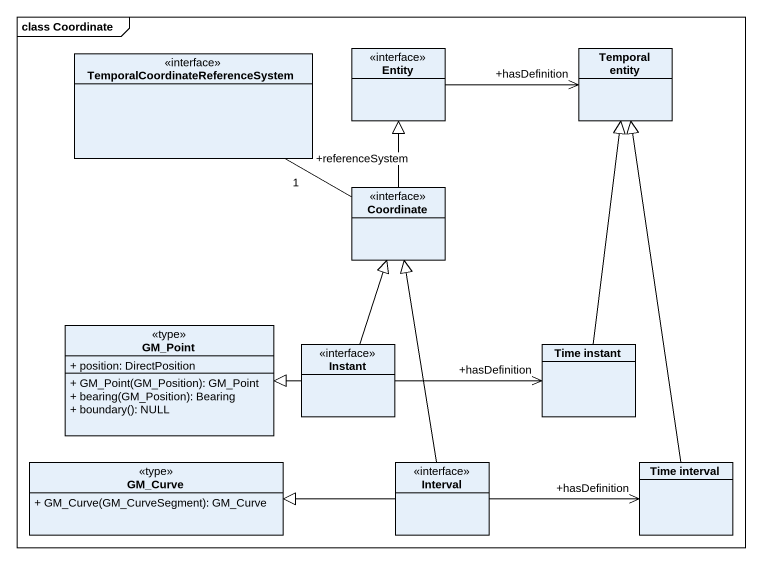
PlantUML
@startuml
mainframe class Coordinate
hide circle
hide empty members
skinparam classAttributeIconSize 0
class "TemporalCoordinateReferenceSystem" as TemporalCoordinateReferenceS <<interface>>
class "Entity" as Entity_ <<interface>>
class "Temporal entity" as Temporal_entity
class Coordinate <<interface>>
class GM_Point <<type>> {
  + position: DirectPosition
  + GM_Point(GM_Position): GM_Point
  + bearing(GM_Position): Bearing
  + boundary(): NULL
}
class Instant <<interface>>
class "Time instant" as Time_instant
class GM_Curve <<type>> {
  + GM_Curve(GM_CurveSegment): GM_Curve
}
class Interval <<interface>>
class "Time interval" as Time_interval
Entity_ -right-> "+hasDefinition" Temporal_entity
Coordinate -left- "+referenceSystem\n1" TemporalCoordinateReferenceS
Coordinate -up-|> Entity_
Instant -up-|> Coordinate
Instant -left-|> GM_Point
Instant -right-> "+hasDefinition" Time_instant
Time_instant -up-|> Temporal_entity
Interval -up-|> Coordinate
Interval -left-|> GM_Curve
Interval -right-> "+hasDefinition" Time_interval
Time_interval -up-|> Temporal_entity
@enduml
